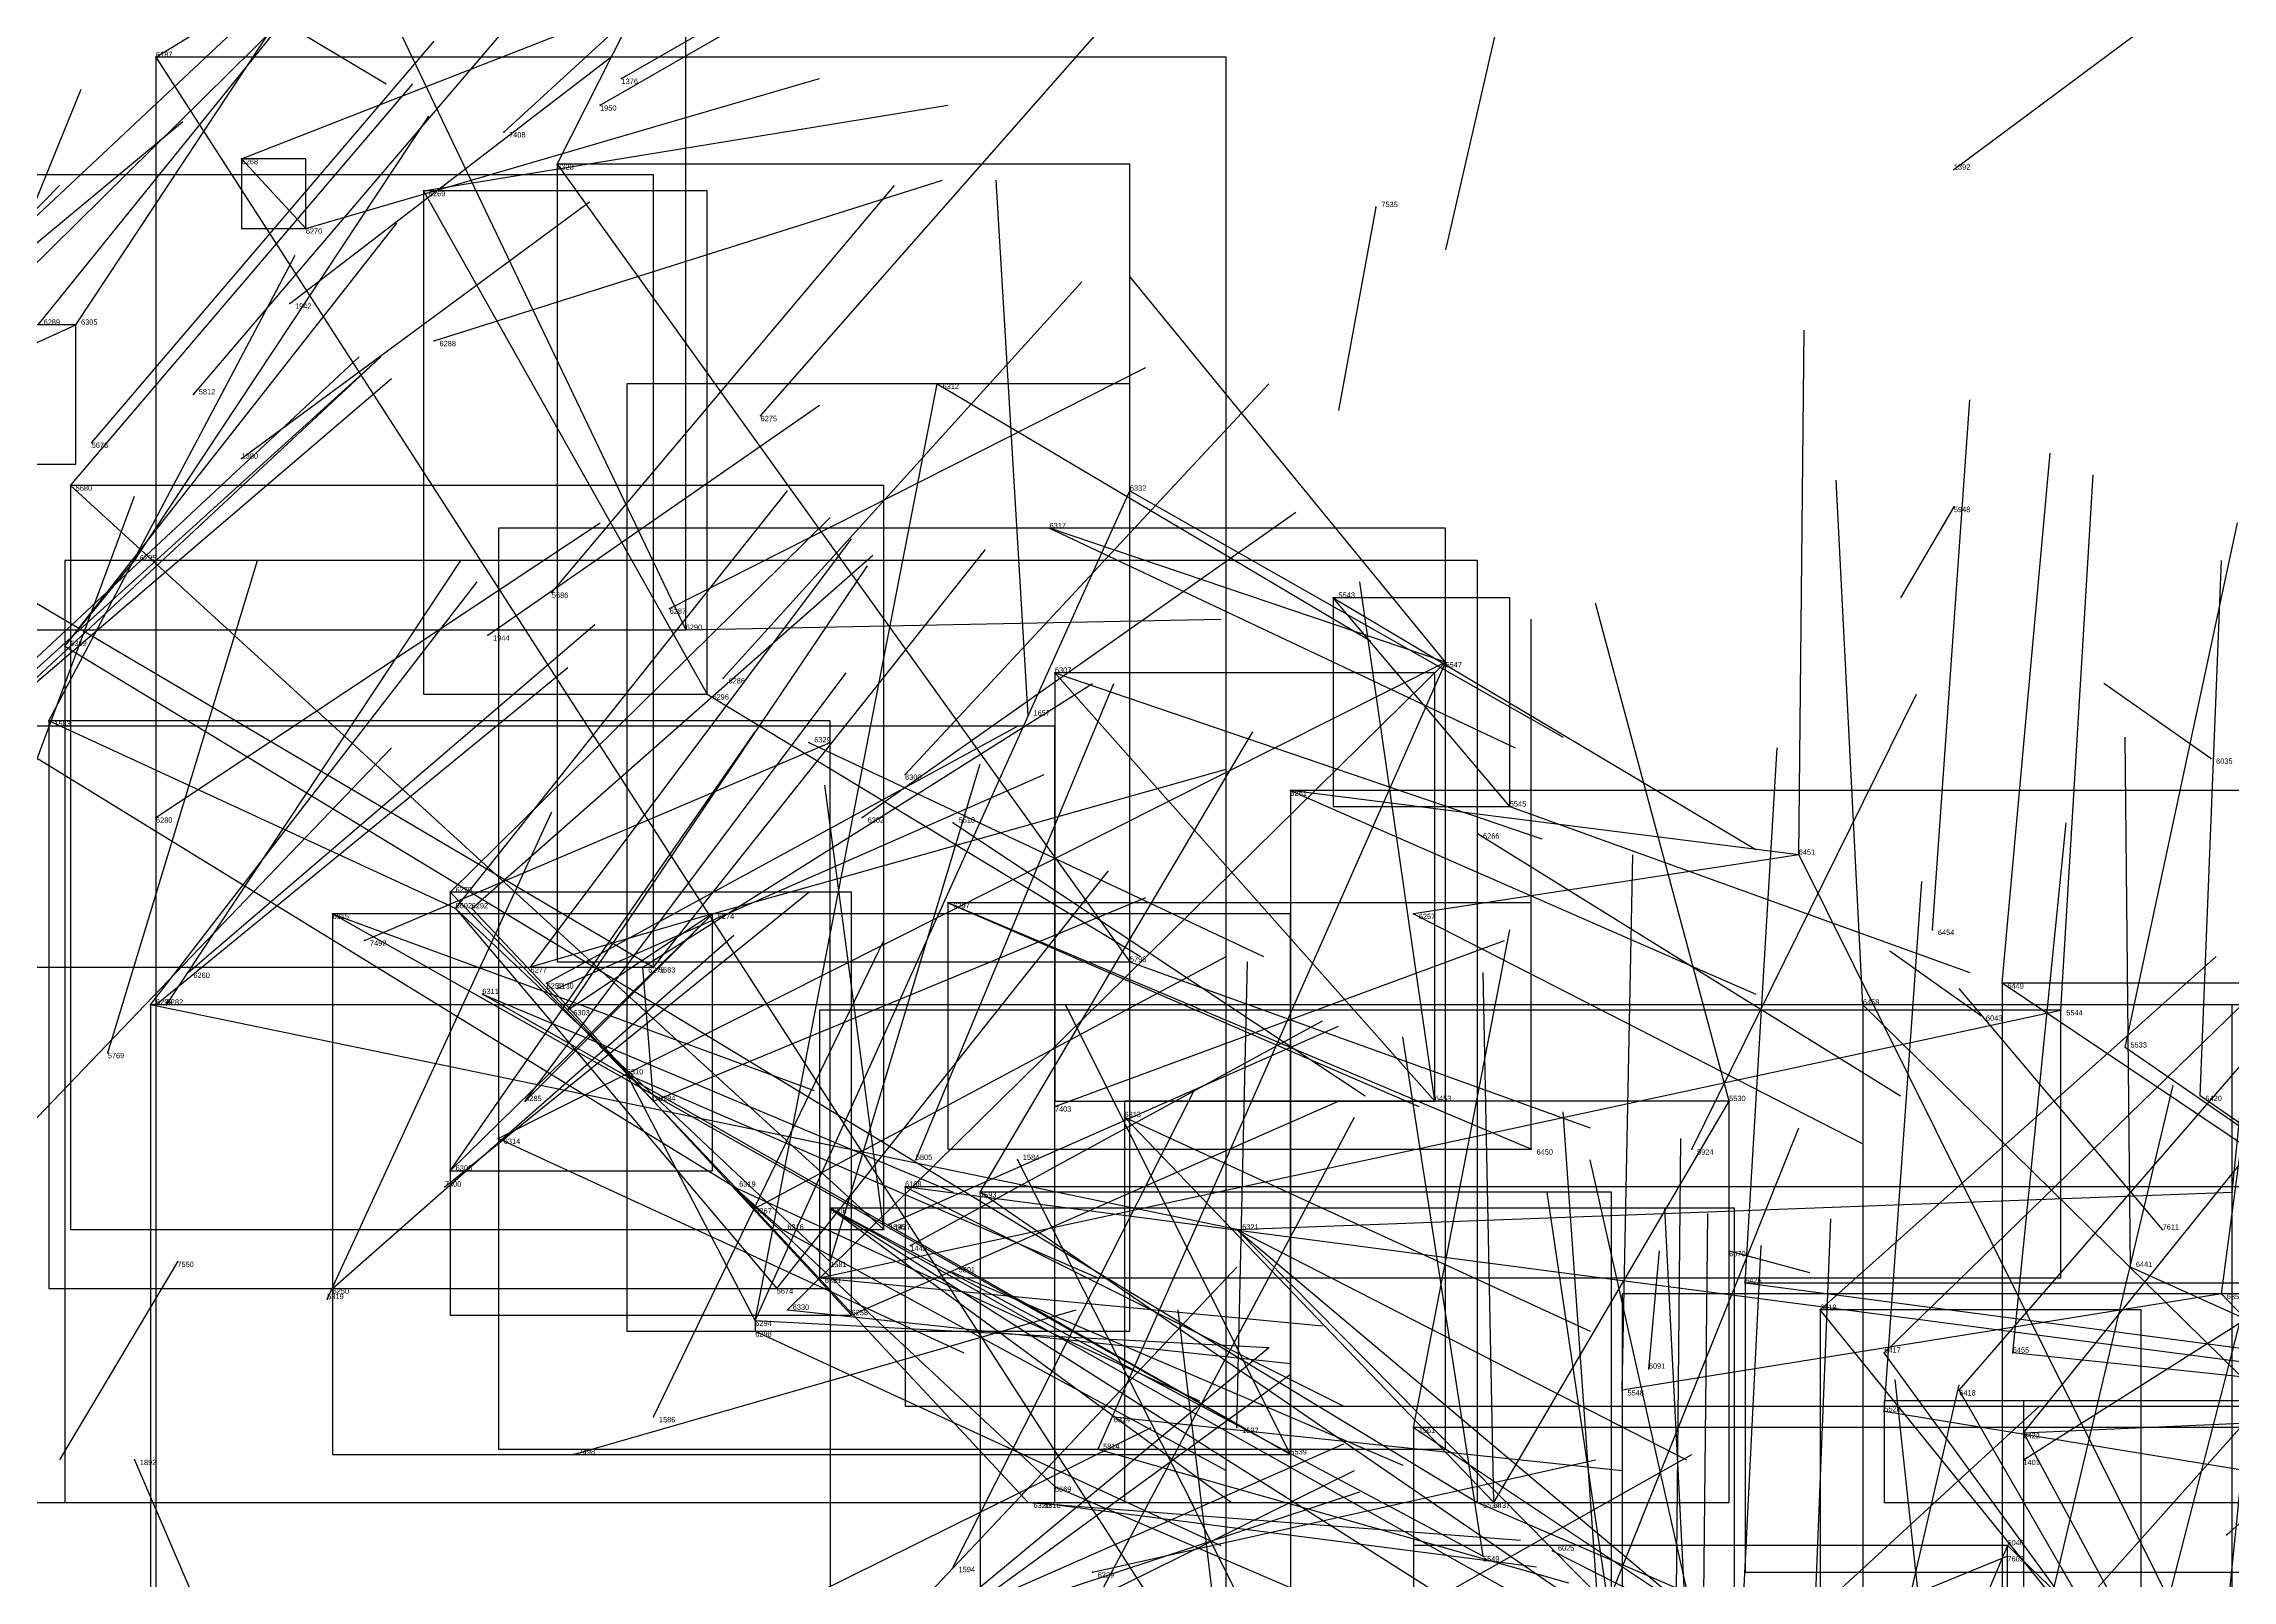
# Model space of a CAD drawing. Extents: x 59.1 to 70.8, y 600.3 to 605.1.
# Drawn here: x 66.772 to 67.181, y 604.2565 to 604.5435 of the extents above; entities that cross this region are included whole.
import ezdxf

# ---------------------------------------------------------------- set-up
doc = ezdxf.new("R2010")
doc.units = 0
for name, color, linetype in [('Clients', 3, 'CONTINUOUS'), ('Facilities', 3, 'CONTINUOUS'), ('Facilities_lines', 3, 'CONTINUOUS'), ('Min_max_boxes', 1, 'CONTINUOUS'), ('Normals', 1, 'CONTINUOUS'), ('Source_points', 5, 'CONTINUOUS'), ('Text', 3, 'CONTINUOUS')]:
    doc.layers.add(name, color=color, linetype=linetype)

msp = doc.modelspace()

# ---------------------------------------------------------------- linework, layer by layer
at = {"layer": 'Clients', "color": 5}
for p in [(66.821, 604.509, 456.903), (66.778, 604.491, 456.452), (66.939, 604.48, 456.115), (66.777, 604.461, 453.382), (66.975, 604.46, 456.049), (66.96, 604.453, 456.293), (66.789, 604.447, 456.438), (67.013, 604.44, 455.984), (66.892, 604.434, 456.658), (66.961, 604.426, 456.326), (66.896, 604.422, 456.105), (66.773, 604.417, 453.163), (67.005, 604.404, 456.205), (66.848, 604.385, 456.659), (66.826, 604.381, 456.303), (66.852, 604.382, 456.727), (66.941, 604.383, 456.358), (67.028, 604.381, 456.126), (66.863, 604.371, 456.514), (66.884, 604.371, 456.888), (66.886, 604.371, 453.255), (66.975, 604.372, 455.913), (66.854, 604.366, 456.232), (66.866, 604.368, 456.792), (67.138, 604.368, 455.639), (66.792, 604.364, 456.51), (66.87, 604.363, 456.441), (67.112, 604.364, 455.836), (67.149, 604.363, 455.566), (67.161, 604.356, 455.49), (66.881, 604.351, 456.364), (66.862, 604.346, 456.516), (67.087, 604.346, 455.953), (67.175, 604.347, 455.419), (66.974, 604.343, 456.206), (66.857, 604.339, 456.213), (66.848, 604.333, 456.456), (66.933, 604.33, 455.969), (66.947, 604.329, 453.191), (67.181, 604.329, 455.531), (66.905, 604.326, 456.915), (66.91, 604.322, 456.144), (66.919, 604.316, 453.128), (67.162, 604.315, 455.448), (66.909, 604.311, 453.25), (67.09, 604.312, 455.552), (66.911, 604.307, 456.089), (67.104, 604.307, 455.476), (66.905, 604.303, 456.21), (66.923, 604.306, 456.979), (67.116, 604.299, 455.403), (67.14, 604.299, 455.853), (67.067, 604.292, 455.64), (67.13, 604.292, 455.331), (67.116, 604.288, 455.882), (66.969, 604.281, 455.882), (66.956, 604.271, 456.002), (66.961, 604.274, 455.94), (67.04, 604.271, 455.969), (67.041, 604.261, 455.754)]:
    msp.add_point(p, dxfattribs=at)
at = {"layer": 'Facilities', "color": 3}
for p in [(66.793, 604.541, 457.129), (66.88, 604.537, 451.268), (66.876, 604.532, 451.223), (66.858, 604.527, 460.051), (66.809, 604.522, 456.977), (66.868, 604.521, 456.4), (67.129, 604.52, 451.14), (66.843, 604.516, 456.629), (67.021, 604.513, 462.665), (66.818, 604.495, 451.434), (66.845, 604.488, 456.821), (66.8, 604.478, 453.329), (66.906, 604.474, 456.517), (66.781, 604.469, 453.334), (66.809, 604.466, 451.465), (67.129, 604.457, 453.798), (66.867, 604.441, 453.27), (66.889, 604.438, 456.734), (66.776, 604.431, 456.499), (66.855, 604.433, 451.44), (67.034, 604.428, 455.913), (66.899, 604.425, 456.587), (66.956, 604.418, 452.304), (66.915, 604.413, 456.033), (67.177, 604.41, 457.46), (66.933, 604.407, 456.451), (67.046, 604.401, 455.945), (66.793, 604.399, 456.916), (66.925, 604.399, 456.437), (66.942, 604.398, 455.967), (67.04, 604.396, 456.046), (67.1, 604.392, 455.78), (66.849, 604.382, 453.297), (66.897, 604.381, 456.776), (67.125, 604.378, 455.711), (66.832, 604.376, 458.616), (66.799, 604.37, 456.871), (66.868, 604.367, 457.859), (66.793, 604.364, 456.81), (66.795, 604.364, 456.448), (67.134, 604.362, 457.467), (66.784, 604.355, 453.674), (66.886, 604.346, 456.857), (66.961, 604.345, 460.144), (67.032, 604.346, 455.765), (67.05, 604.337, 455.691), (67.08, 604.337, 453.684), (66.935, 604.335, 453.733), (66.954, 604.335, 453.093), (66.847, 604.33, 460.677), (66.901, 604.33, 456.216), (66.919, 604.326, 456.023), (66.929, 604.322, 453.122), (66.93, 604.323, 451.71), (66.995, 604.322, 456.126), (67.168, 604.322, 458.654), (66.797, 604.316, 462.475), (66.934, 604.319, 451.589), (67.087, 604.318, 457.507), (66.826, 604.311, 456.936), (66.917, 604.313, 456.031), (66.942, 604.314, 455.953), (66.825, 604.309, 453.543), (67.179, 604.31, 455.769), (66.905, 604.305, 456.15), (67.072, 604.296, 457.523), (66.886, 604.287, 453.192), (66.972, 604.287, 456.122), (66.995, 604.285, 453.064), (67.028, 604.285, 453.126), (67.142, 604.284, 455.255), (66.789, 604.279, 449.037), (66.871, 604.28, 458.516), (67.005, 604.28, 455.818), (67.142, 604.279, 451.288), (66.958, 604.271, 456.061), (67.043, 604.271, 455.699), (67.054, 604.262, 457.223), (67.139, 604.263, 457.269), (67.18, 604.265, 455.038), (66.942, 604.259, 453.102), (66.968, 604.258, 457.099), (67.139, 604.261, 458.995)]:
    msp.add_point(p, dxfattribs=at)
at = {"layer": 'Facilities_lines', "color": 3}
for p, q in [((66.795, 604.637, 457.285), (66.892, 604.434, 456.658)), ((66.793, 604.541, 457.129), (66.993, 604.231, 457.159)), ((66.809, 604.522, 456.977), (66.821, 604.509, 456.903)), ((66.868, 604.521, 456.4), (66.975, 604.372, 455.913)), ((66.635, 604.519, 453.513), (66.886, 604.371, 453.255)), ((66.843, 604.516, 456.629), (66.896, 604.422, 456.105)), ((66.721, 604.465, 456.801), (66.778, 604.491, 456.452)), ((66.905, 604.305, 456.15), (66.939, 604.48, 456.115)), ((66.929, 604.322, 453.122), (66.777, 604.461, 453.382)), ((66.905, 604.305, 456.15), (66.975, 604.46, 456.049)), ((67.034, 604.428, 455.913), (66.96, 604.453, 456.293)), ((66.776, 604.431, 456.499), (66.789, 604.447, 456.438)), ((67.046, 604.401, 455.945), (67.013, 604.44, 455.984)), ((66.776, 604.431, 456.499), (67.04, 604.271, 455.969)), ((67.034, 604.428, 455.913), (66.857, 604.339, 456.213)), ((67.034, 604.428, 455.913), (66.911, 604.307, 456.089)), ((67.032, 604.346, 455.765), (66.961, 604.426, 456.326)), ((67.034, 604.428, 455.913), (66.969, 604.281, 455.882)), ((66.901, 604.33, 456.216), (66.761, 604.416, 456.746)), ((66.849, 604.382, 453.297), (66.773, 604.417, 453.163)), ((67.1, 604.392, 455.78), (67.005, 604.404, 456.205)), ((67.1, 604.392, 455.78), (67.028, 604.381, 456.126)), ((67.1, 604.392, 455.78), (67.198, 604.195, 455.164)), ((66.886, 604.346, 456.857), (66.848, 604.385, 456.659)), ((67.005, 604.28, 455.818), (66.826, 604.381, 456.303)), ((66.897, 604.381, 456.776), (66.848, 604.333, 456.456)), ((66.849, 604.382, 453.297), (66.909, 604.311, 453.25)), ((66.849, 604.382, 453.297), (66.919, 604.316, 453.128)), ((66.886, 604.346, 456.857), (66.852, 604.382, 456.727)), ((66.897, 604.381, 456.776), (66.862, 604.346, 456.516)), ((66.897, 604.381, 456.776), (66.863, 604.371, 456.514)), ((66.897, 604.381, 456.776), (66.87, 604.363, 456.441)), ((67.05, 604.337, 455.691), (66.941, 604.383, 456.358)), ((66.886, 604.346, 456.857), (66.884, 604.371, 456.888)), ((67.005, 604.28, 455.818), (66.854, 604.366, 456.232)), ((66.886, 604.346, 456.857), (66.866, 604.368, 456.792)), ((67.332, 604.238, 455.102), (67.138, 604.368, 455.639)), ((66.995, 604.322, 456.126), (66.792, 604.364, 456.51)), ((66.917, 604.313, 456.031), (67.149, 604.363, 455.566)), ((67.285, 604.194, 455.182), (67.112, 604.364, 455.836)), ((67.332, 604.238, 455.102), (67.161, 604.356, 455.49)), ((66.905, 604.305, 456.15), (66.881, 604.351, 456.364)), ((66.886, 604.346, 456.857), (66.923, 604.306, 456.979)), ((66.886, 604.346, 456.857), (66.905, 604.326, 456.915)), ((67.043, 604.271, 455.699), (67.087, 604.346, 455.953)), ((67.332, 604.238, 455.102), (67.175, 604.347, 455.419)), ((67.043, 604.271, 455.699), (66.974, 604.343, 456.206)), ((66.901, 604.33, 456.216), (66.91, 604.322, 456.144)), ((66.901, 604.33, 456.216), (66.961, 604.274, 455.94)), ((66.901, 604.33, 456.216), (66.956, 604.271, 456.002)), ((67.246, 604.289, 455.418), (66.933, 604.33, 455.969)), ((67.065, 604.248, 453.006), (66.947, 604.329, 453.191)), ((66.995, 604.322, 456.126), (67.181, 604.329, 455.531)), ((66.919, 604.326, 456.023), (67.041, 604.261, 455.754)), ((66.919, 604.326, 456.023), (67.063, 604.245, 455.684)), ((66.919, 604.326, 456.023), (67.088, 604.219, 455.606)), ((66.995, 604.322, 456.126), (67.121, 604.216, 455.469)), ((66.995, 604.322, 456.126), (67.077, 604.239, 455.61)), ((67.332, 604.238, 455.102), (67.162, 604.315, 455.448)), ((67.385, 604.273, 455.81), (67.09, 604.312, 455.552)), ((67.179, 604.31, 455.769), (67.067, 604.292, 455.64)), ((67.164, 604.233, 455.726), (67.104, 604.307, 455.476)), ((67.179, 604.31, 455.769), (67.244, 604.242, 455.471)), ((66.905, 604.305, 456.15), (66.905, 604.303, 456.21)), ((67.164, 604.233, 455.726), (67.116, 604.299, 455.403)), ((67.385, 604.273, 455.81), (67.14, 604.299, 455.853)), ((67.164, 604.233, 455.726), (67.13, 604.292, 455.331)), ((67.22, 604.271, 455.632), (67.116, 604.288, 455.882)), ((67.142, 604.284, 455.255), (67.277, 604.29, 454.678)), ((67.028, 604.285, 453.126), (67.222, 604.156, 452.821)), ((67.142, 604.284, 455.255), (67.177, 604.219, 455.654)), ((67.139, 604.263, 457.269), (67.028, 604, 457.551))]:
    msp.add_line(p, q, dxfattribs=at)
at = {"layer": 'Min_max_boxes', "color": 1}
for p, q in [((66.892, 604.434, 456.658), (66.892, 604.66, 456.658)), ((66.892, 604.434, 457.285), (66.892, 604.66, 457.285)), ((66.993, 604.541, 457.129), (66.793, 604.541, 457.129)), ((66.793, 604.541, 457.129), (66.793, 604.231, 457.129)), ((66.993, 604.541, 457.159), (66.793, 604.541, 457.159)), ((66.793, 604.541, 457.159), (66.793, 604.231, 457.159)), ((66.793, 604.541, 457.129), (66.793, 604.541, 457.159)), ((66.993, 604.231, 457.129), (66.993, 604.541, 457.129)), ((66.993, 604.231, 457.159), (66.993, 604.541, 457.159)), ((66.993, 604.541, 457.129), (66.993, 604.541, 457.159)), ((66.821, 604.522, 456.903), (66.809, 604.522, 456.903)), ((66.809, 604.522, 456.903), (66.809, 604.509, 456.903)), ((66.821, 604.522, 456.977), (66.809, 604.522, 456.977)), ((66.809, 604.522, 456.977), (66.809, 604.509, 456.977)), ((66.809, 604.522, 456.903), (66.809, 604.522, 456.977)), ((66.821, 604.509, 456.903), (66.821, 604.522, 456.903)), ((66.821, 604.509, 456.977), (66.821, 604.522, 456.977)), ((66.821, 604.522, 456.903), (66.821, 604.522, 456.977)), ((66.975, 604.521, 455.913), (66.868, 604.521, 455.913)), ((66.868, 604.521, 455.913), (66.868, 604.372, 455.913)), ((66.975, 604.521, 456.4), (66.868, 604.521, 456.4)), ((66.868, 604.521, 456.4), (66.868, 604.372, 456.4)), ((66.868, 604.521, 455.913), (66.868, 604.521, 456.4)), ((66.975, 604.372, 455.913), (66.975, 604.521, 455.913)), ((66.975, 604.372, 456.4), (66.975, 604.521, 456.4)), ((66.975, 604.521, 455.913), (66.975, 604.521, 456.4)), ((66.886, 604.519, 453.255), (66.635, 604.519, 453.255)), ((66.886, 604.519, 453.513), (66.635, 604.519, 453.513)), ((66.896, 604.516, 456.105), (66.843, 604.516, 456.105)), ((66.843, 604.516, 456.105), (66.843, 604.422, 456.105)), ((66.896, 604.516, 456.629), (66.843, 604.516, 456.629)), ((66.843, 604.516, 456.629), (66.843, 604.422, 456.629)), ((66.843, 604.516, 456.105), (66.843, 604.516, 456.629)), ((66.886, 604.371, 453.255), (66.886, 604.519, 453.255)), ((66.886, 604.371, 453.513), (66.886, 604.519, 453.513)), ((66.886, 604.519, 453.255), (66.886, 604.519, 453.513)), ((66.896, 604.422, 456.105), (66.896, 604.516, 456.105)), ((66.896, 604.422, 456.629), (66.896, 604.516, 456.629)), ((66.896, 604.516, 456.105), (66.896, 604.516, 456.629)), ((66.809, 604.509, 456.903), (66.821, 604.509, 456.903)), ((66.809, 604.509, 456.977), (66.821, 604.509, 456.977)), ((66.809, 604.509, 456.903), (66.809, 604.509, 456.977)), ((66.821, 604.509, 456.903), (66.821, 604.509, 456.977)), ((66.778, 604.491, 456.452), (66.721, 604.491, 456.452)), ((66.778, 604.491, 456.801), (66.721, 604.491, 456.801)), ((66.778, 604.465, 456.452), (66.778, 604.491, 456.452)), ((66.778, 604.465, 456.801), (66.778, 604.491, 456.801)), ((66.778, 604.491, 456.452), (66.778, 604.491, 456.801)), ((66.975, 604.48, 456.049), (66.881, 604.48, 456.049)), ((66.881, 604.48, 456.049), (66.881, 604.303, 456.049)), ((66.975, 604.48, 456.364), (66.881, 604.48, 456.364)), ((66.881, 604.48, 456.364), (66.881, 604.303, 456.364)), ((66.881, 604.48, 456.049), (66.881, 604.48, 456.364)), ((66.975, 604.303, 456.049), (66.975, 604.48, 456.049)), ((66.975, 604.303, 456.364), (66.975, 604.48, 456.364)), ((66.975, 604.48, 456.049), (66.975, 604.48, 456.364)), ((66.721, 604.465, 456.452), (66.778, 604.465, 456.452)), ((66.721, 604.465, 456.801), (66.778, 604.465, 456.801)), ((66.778, 604.465, 456.452), (66.778, 604.465, 456.801)), ((66.929, 604.461, 453.122), (66.777, 604.461, 453.122)), ((66.777, 604.461, 453.122), (66.777, 604.322, 453.122)), ((66.929, 604.461, 453.382), (66.777, 604.461, 453.382)), ((66.777, 604.461, 453.382), (66.777, 604.322, 453.382)), ((66.777, 604.461, 453.122), (66.777, 604.461, 453.382)), ((66.929, 604.322, 453.122), (66.929, 604.461, 453.122)), ((66.929, 604.322, 453.382), (66.929, 604.461, 453.382)), ((66.929, 604.461, 453.122), (66.929, 604.461, 453.382)), ((67.034, 604.453, 455.882), (66.857, 604.453, 455.882)), ((66.857, 604.453, 455.882), (66.857, 604.281, 455.882)), ((67.034, 604.453, 456.293), (66.857, 604.453, 456.293)), ((66.857, 604.453, 456.293), (66.857, 604.281, 456.293)), ((66.857, 604.453, 455.882), (66.857, 604.453, 456.293)), ((67.034, 604.281, 455.882), (67.034, 604.453, 455.882)), ((67.034, 604.281, 456.293), (67.034, 604.453, 456.293)), ((67.034, 604.453, 455.882), (67.034, 604.453, 456.293)), ((67.04, 604.447, 455.969), (66.776, 604.447, 455.969)), ((66.776, 604.447, 455.969), (66.776, 604.271, 455.969)), ((67.04, 604.447, 456.499), (66.776, 604.447, 456.499)), ((66.776, 604.447, 456.499), (66.776, 604.271, 456.499)), ((66.776, 604.447, 455.969), (66.776, 604.447, 456.499)), ((67.04, 604.271, 455.969), (67.04, 604.447, 455.969)), ((67.04, 604.271, 456.499), (67.04, 604.447, 456.499)), ((67.04, 604.447, 455.969), (67.04, 604.447, 456.499)), ((67.046, 604.44, 455.945), (67.013, 604.44, 455.945)), ((67.013, 604.44, 455.945), (67.013, 604.401, 455.945)), ((67.046, 604.44, 455.984), (67.013, 604.44, 455.984)), ((67.013, 604.44, 455.984), (67.013, 604.401, 455.984)), ((67.013, 604.44, 455.945), (67.013, 604.44, 455.984)), ((67.046, 604.401, 455.945), (67.046, 604.44, 455.945)), ((67.046, 604.401, 455.984), (67.046, 604.44, 455.984)), ((67.046, 604.44, 455.945), (67.046, 604.44, 455.984)), ((66.614, 604.434, 456.658), (66.892, 604.434, 456.658)), ((66.614, 604.434, 457.285), (66.892, 604.434, 457.285)), ((66.892, 604.434, 456.658), (66.892, 604.434, 457.285)), ((67.032, 604.426, 455.765), (66.961, 604.426, 455.765)), ((66.961, 604.426, 455.765), (66.961, 604.346, 455.765)), ((67.032, 604.426, 456.326), (66.961, 604.426, 456.326)), ((66.961, 604.426, 456.326), (66.961, 604.346, 456.326)), ((66.961, 604.426, 455.765), (66.961, 604.426, 456.326)), ((67.032, 604.346, 455.765), (67.032, 604.426, 455.765)), ((67.032, 604.346, 456.326), (67.032, 604.426, 456.326)), ((67.032, 604.426, 455.765), (67.032, 604.426, 456.326)), ((66.843, 604.422, 456.105), (66.896, 604.422, 456.105)), ((66.843, 604.422, 456.629), (66.896, 604.422, 456.629)), ((66.843, 604.422, 456.105), (66.843, 604.422, 456.629)), ((66.896, 604.422, 456.105), (66.896, 604.422, 456.629)), ((66.961, 604.416, 455.94), (66.761, 604.416, 455.94)), ((66.961, 604.416, 456.746), (66.761, 604.416, 456.746)), ((66.919, 604.417, 453.128), (66.773, 604.417, 453.128)), ((66.773, 604.417, 453.128), (66.773, 604.311, 453.128)), ((66.919, 604.417, 453.297), (66.773, 604.417, 453.297)), ((66.773, 604.417, 453.297), (66.773, 604.311, 453.297)), ((66.773, 604.417, 453.128), (66.773, 604.417, 453.297)), ((66.919, 604.311, 453.128), (66.919, 604.417, 453.128)), ((66.919, 604.311, 453.297), (66.919, 604.417, 453.297)), ((66.919, 604.417, 453.128), (66.919, 604.417, 453.297)), ((66.961, 604.271, 455.94), (66.961, 604.416, 455.94)), ((66.961, 604.271, 456.746), (66.961, 604.416, 456.746)), ((66.961, 604.416, 455.94), (66.961, 604.416, 456.746)), ((67.198, 604.404, 455.164), (67.005, 604.404, 455.164)), ((67.005, 604.404, 455.164), (67.005, 604.195, 455.164)), ((67.198, 604.404, 456.205), (67.005, 604.404, 456.205)), ((67.005, 604.404, 456.205), (67.005, 604.195, 456.205)), ((67.005, 604.404, 455.164), (67.005, 604.404, 456.205)), ((67.013, 604.401, 455.945), (67.046, 604.401, 455.945)), ((67.013, 604.401, 455.984), (67.046, 604.401, 455.984)), ((67.013, 604.401, 455.945), (67.013, 604.401, 455.984)), ((67.046, 604.401, 455.945), (67.046, 604.401, 455.984)), ((66.923, 604.385, 456.659), (66.848, 604.385, 456.659)), ((66.848, 604.385, 456.659), (66.848, 604.306, 456.659)), ((66.923, 604.385, 456.979), (66.848, 604.385, 456.979)), ((66.848, 604.385, 456.979), (66.848, 604.306, 456.979)), ((66.848, 604.385, 456.659), (66.848, 604.385, 456.979)), ((66.923, 604.306, 456.659), (66.923, 604.385, 456.659)), ((66.923, 604.306, 456.979), (66.923, 604.385, 456.979)), ((66.923, 604.385, 456.659), (66.923, 604.385, 456.979)), ((67.005, 604.381, 455.818), (66.826, 604.381, 455.818)), ((66.826, 604.381, 455.818), (66.826, 604.28, 455.818)), ((67.005, 604.381, 456.303), (66.826, 604.381, 456.303)), ((66.826, 604.381, 456.303), (66.826, 604.28, 456.303)), ((66.826, 604.381, 455.818), (66.826, 604.381, 456.303)), ((66.897, 604.381, 456.441), (66.848, 604.381, 456.441)), ((66.848, 604.381, 456.441), (66.848, 604.333, 456.441)), ((66.897, 604.381, 456.776), (66.848, 604.381, 456.776)), ((66.848, 604.381, 456.776), (66.848, 604.333, 456.776)), ((66.848, 604.381, 456.441), (66.848, 604.381, 456.776)), ((66.897, 604.333, 456.441), (66.897, 604.381, 456.441)), ((66.897, 604.333, 456.776), (66.897, 604.381, 456.776)), ((66.897, 604.381, 456.441), (66.897, 604.381, 456.776)), ((67.05, 604.383, 455.691), (66.941, 604.383, 455.691)), ((66.941, 604.383, 455.691), (66.941, 604.337, 455.691)), ((67.05, 604.383, 456.358), (66.941, 604.383, 456.358)), ((66.941, 604.383, 456.358), (66.941, 604.337, 456.358)), ((66.941, 604.383, 455.691), (66.941, 604.383, 456.358)), ((67.005, 604.28, 455.818), (67.005, 604.381, 455.818)), ((67.005, 604.28, 456.303), (67.005, 604.381, 456.303)), ((67.005, 604.381, 455.818), (67.005, 604.381, 456.303)), ((67.05, 604.337, 455.691), (67.05, 604.383, 455.691)), ((67.05, 604.337, 456.358), (67.05, 604.383, 456.358)), ((67.05, 604.383, 455.691), (67.05, 604.383, 456.358)), ((66.635, 604.371, 453.255), (66.886, 604.371, 453.255)), ((66.635, 604.371, 453.513), (66.886, 604.371, 453.513)), ((66.868, 604.372, 455.913), (66.975, 604.372, 455.913)), ((66.868, 604.372, 456.4), (66.975, 604.372, 456.4)), ((66.868, 604.372, 455.913), (66.868, 604.372, 456.4)), ((66.886, 604.371, 453.255), (66.886, 604.371, 453.513)), ((66.975, 604.372, 455.913), (66.975, 604.372, 456.4)), ((67.332, 604.368, 455.102), (67.138, 604.368, 455.102)), ((67.138, 604.368, 455.102), (67.138, 604.198, 455.102)), ((67.332, 604.368, 455.639), (67.138, 604.368, 455.639)), ((67.138, 604.368, 455.639), (67.138, 604.198, 455.639)), ((67.138, 604.368, 455.102), (67.138, 604.368, 455.639)), ((67.181, 604.364, 455.469), (66.792, 604.364, 455.469)), ((66.792, 604.364, 455.469), (66.792, 604.216, 455.469)), ((67.181, 604.364, 456.51), (66.792, 604.364, 456.51)), ((66.792, 604.364, 456.51), (66.792, 604.216, 456.51)), ((66.792, 604.364, 455.469), (66.792, 604.364, 456.51)), ((67.149, 604.363, 455.566), (66.917, 604.363, 455.566)), ((66.917, 604.363, 455.566), (66.917, 604.313, 455.566)), ((67.149, 604.363, 456.031), (66.917, 604.363, 456.031)), ((66.917, 604.363, 456.031), (66.917, 604.313, 456.031)), ((66.917, 604.363, 455.566), (66.917, 604.363, 456.031)), ((67.285, 604.364, 455.015), (67.112, 604.364, 455.015)), ((67.112, 604.364, 455.015), (67.112, 604.194, 455.015)), ((67.285, 604.364, 455.836), (67.112, 604.364, 455.836)), ((67.112, 604.364, 455.836), (67.112, 604.194, 455.836)), ((67.112, 604.364, 455.015), (67.112, 604.364, 455.836)), ((67.149, 604.313, 455.566), (67.149, 604.363, 455.566)), ((67.149, 604.313, 456.031), (67.149, 604.363, 456.031)), ((67.149, 604.363, 455.566), (67.149, 604.363, 456.031)), ((67.181, 604.216, 455.469), (67.181, 604.364, 455.469)), ((67.181, 604.216, 456.51), (67.181, 604.364, 456.51)), ((67.181, 604.364, 455.469), (67.181, 604.364, 456.51)), ((66.961, 604.346, 455.765), (67.032, 604.346, 455.765)), ((66.961, 604.346, 456.326), (67.032, 604.346, 456.326)), ((66.961, 604.346, 455.765), (66.961, 604.346, 456.326)), ((67.087, 604.346, 455.699), (66.974, 604.346, 455.699)), ((66.974, 604.346, 455.699), (66.974, 604.271, 455.699)), ((67.087, 604.346, 456.206), (66.974, 604.346, 456.206)), ((66.974, 604.346, 456.206), (66.974, 604.271, 456.206)), ((66.974, 604.346, 455.699), (66.974, 604.346, 456.206)), ((67.032, 604.346, 455.765), (67.032, 604.346, 456.326)), ((67.087, 604.271, 455.699), (67.087, 604.346, 455.699)), ((67.087, 604.271, 456.206), (67.087, 604.346, 456.206)), ((67.087, 604.346, 455.699), (67.087, 604.346, 456.206)), ((66.941, 604.337, 455.691), (67.05, 604.337, 455.691)), ((66.941, 604.337, 456.358), (67.05, 604.337, 456.358)), ((66.941, 604.337, 455.691), (66.941, 604.337, 456.358)), ((67.05, 604.337, 455.691), (67.05, 604.337, 456.358)), ((66.848, 604.333, 456.441), (66.897, 604.333, 456.441)), ((66.848, 604.333, 456.776), (66.897, 604.333, 456.776)), ((66.848, 604.333, 456.441), (66.848, 604.333, 456.776)), ((66.897, 604.333, 456.441), (66.897, 604.333, 456.776)), ((67.246, 604.33, 455.418), (66.933, 604.33, 455.418)), ((66.933, 604.33, 455.418), (66.933, 604.289, 455.418)), ((67.246, 604.33, 455.969), (66.933, 604.33, 455.969)), ((66.933, 604.33, 455.969), (66.933, 604.289, 455.969)), ((66.933, 604.33, 455.418), (66.933, 604.33, 455.969)), ((67.065, 604.329, 453.006), (66.947, 604.329, 453.006)), ((66.947, 604.329, 453.006), (66.947, 604.248, 453.006)), ((67.065, 604.329, 453.191), (66.947, 604.329, 453.191)), ((66.947, 604.329, 453.191), (66.947, 604.248, 453.191)), ((66.947, 604.329, 453.006), (66.947, 604.329, 453.191)), ((67.065, 604.248, 453.006), (67.065, 604.329, 453.006)), ((67.065, 604.248, 453.191), (67.065, 604.329, 453.191)), ((67.065, 604.329, 453.006), (67.065, 604.329, 453.191)), ((67.088, 604.326, 455.606), (66.919, 604.326, 455.606)), ((66.919, 604.326, 455.606), (66.919, 604.219, 455.606)), ((67.088, 604.326, 456.023), (66.919, 604.326, 456.023)), ((66.919, 604.326, 456.023), (66.919, 604.219, 456.023)), ((66.919, 604.326, 455.606), (66.919, 604.326, 456.023)), ((67.088, 604.219, 455.606), (67.088, 604.326, 455.606)), ((67.088, 604.219, 456.023), (67.088, 604.326, 456.023)), ((67.088, 604.326, 455.606), (67.088, 604.326, 456.023)), ((66.777, 604.322, 453.122), (66.929, 604.322, 453.122)), ((66.777, 604.322, 453.382), (66.929, 604.322, 453.382)), ((66.777, 604.322, 453.122), (66.777, 604.322, 453.382)), ((66.929, 604.322, 453.122), (66.929, 604.322, 453.382)), ((66.773, 604.311, 453.128), (66.919, 604.311, 453.128)), ((66.773, 604.311, 453.297), (66.919, 604.311, 453.297)), ((66.773, 604.311, 453.128), (66.773, 604.311, 453.297)), ((66.917, 604.313, 455.566), (67.149, 604.313, 455.566)), ((66.917, 604.313, 456.031), (67.149, 604.313, 456.031)), ((66.917, 604.313, 455.566), (66.917, 604.313, 456.031)), ((66.919, 604.311, 453.128), (66.919, 604.311, 453.297)), ((67.385, 604.312, 455.544), (67.09, 604.312, 455.544)), ((67.09, 604.312, 455.544), (67.09, 604.258, 455.544)), ((67.385, 604.312, 455.853), (67.09, 604.312, 455.853)), ((67.09, 604.312, 455.853), (67.09, 604.258, 455.853)), ((67.09, 604.312, 455.544), (67.09, 604.312, 455.853)), ((67.149, 604.313, 455.566), (67.149, 604.313, 456.031)), ((67.244, 604.31, 455.471), (67.067, 604.31, 455.471)), ((67.067, 604.31, 455.471), (67.067, 604.242, 455.471)), ((67.244, 604.31, 455.769), (67.067, 604.31, 455.769)), ((67.067, 604.31, 455.769), (67.067, 604.242, 455.769)), ((67.067, 604.31, 455.471), (67.067, 604.31, 455.769)), ((67.164, 604.307, 455.331), (67.104, 604.307, 455.331)), ((67.104, 604.307, 455.331), (67.104, 604.233, 455.331)), ((67.164, 604.307, 455.726), (67.104, 604.307, 455.726)), ((67.104, 604.307, 455.726), (67.104, 604.233, 455.726)), ((67.104, 604.307, 455.331), (67.104, 604.307, 455.726)), ((67.164, 604.233, 455.331), (67.164, 604.307, 455.331)), ((67.164, 604.233, 455.726), (67.164, 604.307, 455.726)), ((67.164, 604.307, 455.331), (67.164, 604.307, 455.726)), ((66.848, 604.306, 456.659), (66.923, 604.306, 456.659)), ((66.848, 604.306, 456.979), (66.923, 604.306, 456.979)), ((66.848, 604.306, 456.659), (66.848, 604.306, 456.979)), ((66.881, 604.303, 456.049), (66.975, 604.303, 456.049)), ((66.881, 604.303, 456.364), (66.975, 604.303, 456.364)), ((66.881, 604.303, 456.049), (66.881, 604.303, 456.364)), ((66.923, 604.306, 456.659), (66.923, 604.306, 456.979)), ((66.975, 604.303, 456.049), (66.975, 604.303, 456.364)), ((66.933, 604.289, 455.418), (67.246, 604.289, 455.418)), ((66.933, 604.289, 455.969), (67.246, 604.289, 455.969)), ((66.933, 604.289, 455.418), (66.933, 604.289, 455.969)), ((67.234, 604.29, 455.524), (67.116, 604.29, 455.524)), ((67.116, 604.29, 455.524), (67.116, 604.271, 455.524)), ((67.234, 604.29, 455.882), (67.116, 604.29, 455.882)), ((67.116, 604.29, 455.882), (67.116, 604.271, 455.882)), ((67.116, 604.29, 455.524), (67.116, 604.29, 455.882)), ((67.277, 604.29, 454.678), (67.142, 604.29, 454.678)), ((67.142, 604.29, 454.678), (67.142, 604.219, 454.678)), ((67.277, 604.29, 455.654), (67.142, 604.29, 455.654)), ((67.142, 604.29, 455.654), (67.142, 604.219, 455.654)), ((67.142, 604.29, 454.678), (67.142, 604.29, 455.654)), ((67.222, 604.285, 452.821), (67.028, 604.285, 452.821)), ((67.028, 604.285, 452.821), (67.028, 604.156, 452.821)), ((67.222, 604.285, 453.126), (67.028, 604.285, 453.126)), ((67.028, 604.285, 453.126), (67.028, 604.156, 453.126)), ((67.028, 604.285, 452.821), (67.028, 604.285, 453.126)), ((66.826, 604.28, 455.818), (67.005, 604.28, 455.818)), ((66.826, 604.28, 456.303), (67.005, 604.28, 456.303)), ((66.826, 604.28, 455.818), (66.826, 604.28, 456.303)), ((66.857, 604.281, 455.882), (67.034, 604.281, 455.882)), ((66.857, 604.281, 456.293), (67.034, 604.281, 456.293)), ((66.857, 604.281, 455.882), (66.857, 604.281, 456.293)), ((67.005, 604.28, 455.818), (67.005, 604.28, 456.303)), ((67.034, 604.281, 455.882), (67.034, 604.281, 456.293)), ((66.761, 604.271, 455.94), (66.961, 604.271, 455.94)), ((66.761, 604.271, 456.746), (66.961, 604.271, 456.746)), ((66.776, 604.271, 455.969), (67.04, 604.271, 455.969)), ((66.776, 604.271, 456.499), (67.04, 604.271, 456.499)), ((66.776, 604.271, 455.969), (66.776, 604.271, 456.499)), ((66.961, 604.271, 455.94), (66.961, 604.271, 456.746)), ((66.974, 604.271, 455.699), (67.087, 604.271, 455.699)), ((66.974, 604.271, 456.206), (67.087, 604.271, 456.206)), ((66.974, 604.271, 455.699), (66.974, 604.271, 456.206)), ((67.04, 604.271, 455.969), (67.04, 604.271, 456.499)), ((67.087, 604.271, 455.699), (67.087, 604.271, 456.206)), ((67.116, 604.271, 455.524), (67.234, 604.271, 455.524)), ((67.116, 604.271, 455.882), (67.234, 604.271, 455.882)), ((67.116, 604.271, 455.524), (67.116, 604.271, 455.882)), ((67.139, 604.263, 457.269), (67.028, 604.263, 457.269)), ((67.028, 604.263, 457.269), (67.028, 604, 457.269)), ((67.139, 604.263, 457.551), (67.028, 604.263, 457.551)), ((67.028, 604.263, 457.551), (67.028, 604, 457.551)), ((67.028, 604.263, 457.269), (67.028, 604.263, 457.551)), ((67.139, 604, 457.269), (67.139, 604.263, 457.269)), ((67.139, 604, 457.551), (67.139, 604.263, 457.551)), ((67.139, 604.263, 457.269), (67.139, 604.263, 457.551)), ((67.09, 604.258, 455.544), (67.385, 604.258, 455.544)), ((67.09, 604.258, 455.853), (67.385, 604.258, 455.853)), ((67.09, 604.258, 455.544), (67.09, 604.258, 455.853))]:
    msp.add_line(p, q, dxfattribs=at)
at = {"layer": 'Normals', "color": 1}
for p, q in [((66.868, 604.521, 456.4), (66.913, 604.61, 456.401)), ((66.793, 604.541, 457.129), (66.878, 604.593, 457.123)), ((66.858, 604.527, 460.051), (66.93, 604.593, 460.032)), ((66.751, 604.587, 457.504), (66.836, 604.536, 457.52)), ((66.778, 604.491, 456.452), (66.833, 604.574, 456.453)), ((66.771, 604.491, 456.528), (66.834, 604.569, 456.531)), ((66.88, 604.537, 451.268), (66.939, 604.571, 451.341)), ((66.764, 604.496, 456.605), (66.835, 604.566, 456.609)), ((66.83, 604.567, 458.952), (66.765, 604.506, 458.998)), ((66.876, 604.532, 451.223), (66.935, 604.566, 451.296)), ((66.809, 604.522, 456.977), (66.901, 604.558, 456.963)), ((66.8, 604.478, 453.329), (66.864, 604.553, 453.345)), ((67.045, 604.553, 458.968), (67.034, 604.505, 459.055)), ((67.129, 604.52, 451.14), (67.176, 604.555, 451.221)), ((66.906, 604.474, 456.517), (66.972, 604.549, 456.522)), ((66.781, 604.469, 453.334), (66.845, 604.544, 453.35)), ((66.818, 604.495, 451.434), (66.878, 604.541, 451.499)), ((66.777, 604.461, 453.382), (66.841, 604.536, 453.398)), ((66.821, 604.509, 456.903), (66.917, 604.537, 456.896)), ((66.742, 604.444, 453.272), (66.779, 604.535, 453.255)), ((66.843, 604.516, 456.629), (66.941, 604.532, 456.637)), ((66.721, 604.465, 456.801), (66.798, 604.529, 456.8)), ((66.789, 604.447, 456.438), (66.844, 604.53, 456.439)), ((66.707, 604.448, 453.364), (66.775, 604.517, 453.388)), ((66.845, 604.488, 456.821), (66.94, 604.518, 456.82)), ((66.867, 604.441, 453.27), (66.931, 604.517, 453.279)), ((66.956, 604.418, 452.304), (66.95, 604.518, 452.306)), ((66.809, 604.466, 451.465), (66.874, 604.514, 451.524)), ((67.021, 604.513, 462.665), (67.014, 604.475, 462.757)), ((66.776, 604.431, 456.499), (66.838, 604.51, 456.501)), ((66.773, 604.417, 453.163), (66.819, 604.504, 453.147)), ((67.034, 604.428, 455.913), (66.975, 604.5, 455.877)), ((66.899, 604.425, 456.587), (66.966, 604.499, 456.593)), ((67.1, 604.392, 455.78), (67.101, 604.49, 455.763)), ((66.758, 604.417, 456.591), (66.831, 604.485, 456.595)), ((66.761, 604.418, 456.668), (66.835, 604.485, 456.672)), ((66.762, 604.417, 456.619), (66.835, 604.485, 456.623)), ((66.889, 604.438, 456.734), (66.978, 604.483, 456.735)), ((66.761, 604.416, 456.746), (66.837, 604.481, 456.747)), ((66.933, 604.407, 456.451), (67.001, 604.48, 456.458)), ((66.939, 604.48, 456.115), (67.02, 604.432, 456.149)), ((66.855, 604.433, 451.44), (66.917, 604.476, 451.505)), ((67.125, 604.378, 455.711), (67.132, 604.477, 455.7)), ((67.138, 604.368, 455.639), (67.147, 604.467, 455.631)), ((67.149, 604.363, 455.566), (67.155, 604.463, 455.562)), ((66.763, 604.389, 462.375), (66.789, 604.459, 462.309)), ((66.849, 604.382, 453.297), (66.911, 604.46, 453.303)), ((66.975, 604.46, 456.049), (67.056, 604.414, 456.086)), ((67.112, 604.364, 455.836), (67.107, 604.462, 455.816)), ((66.848, 604.385, 456.659), (66.919, 604.455, 456.663)), ((66.925, 604.399, 456.437), (67.006, 604.456, 456.448)), ((67.129, 604.457, 453.798), (67.119, 604.44, 453.896)), ((66.793, 604.399, 456.916), (66.876, 604.454, 456.911)), ((66.863, 604.371, 456.514), (66.923, 604.451, 456.517)), ((66.96, 604.453, 456.293), (67.047, 604.412, 456.321)), ((67.161, 604.356, 455.49), (67.182, 604.454, 455.485)), ((66.784, 604.355, 453.674), (66.812, 604.447, 453.646)), ((66.795, 604.364, 456.448), (66.85, 604.447, 456.449)), ((66.852, 604.382, 456.727), (66.927, 604.448, 456.731)), ((66.87, 604.363, 456.441), (66.926, 604.446, 456.442)), ((66.886, 604.371, 453.255), (66.948, 604.449, 453.26)), ((67.175, 604.347, 455.419), (67.179, 604.447, 455.41)), ((66.792, 604.364, 456.51), (66.853, 604.443, 456.512)), ((67.032, 604.346, 455.765), (67.018, 604.443, 455.744)), ((67.013, 604.44, 455.984), (67.092, 604.393, 456.022)), ((67.087, 604.346, 455.953), (67.062, 604.439, 455.927)), ((66.799, 604.37, 456.871), (66.875, 604.435, 456.869)), ((66.892, 604.434, 456.658), (66.992, 604.436, 456.665)), ((67.05, 604.337, 455.691), (67.05, 604.436, 455.677)), ((66.793, 604.364, 456.81), (66.87, 604.427, 456.812)), ((66.862, 604.346, 456.516), (66.922, 604.426, 456.519)), ((66.961, 604.426, 456.326), (67.052, 604.395, 456.354)), ((67.181, 604.329, 455.531), (67.191, 604.428, 455.526)), ((66.884, 604.371, 456.888), (66.968, 604.424, 456.882)), ((66.896, 604.422, 456.105), (66.977, 604.373, 456.138)), ((66.935, 604.335, 453.733), (66.972, 604.424, 453.707)), ((67.08, 604.337, 453.684), (67.122, 604.422, 453.652)), ((67.177, 604.41, 457.46), (67.157, 604.424, 457.557)), ((66.848, 604.333, 456.456), (66.905, 604.415, 456.459)), ((66.866, 604.368, 456.792), (66.954, 604.416, 456.791)), ((66.947, 604.329, 453.191), (66.998, 604.415, 453.188)), ((67.162, 604.315, 455.448), (67.161, 604.414, 455.437)), ((66.768, 604.34, 460.041), (66.837, 604.412, 460.047)), ((66.832, 604.376, 458.616), (66.919, 604.413, 458.584)), ((66.915, 604.413, 456.033), (67, 604.373, 456.068)), ((67.09, 604.312, 455.552), (67.096, 604.412, 455.548)), ((66.868, 604.367, 457.859), (66.959, 604.407, 457.845)), ((66.897, 604.381, 456.776), (66.993, 604.408, 456.771)), ((66.929, 604.322, 453.122), (66.918, 604.405, 453.067)), ((66.919, 604.316, 453.128), (66.947, 604.409, 453.103)), ((67.179, 604.31, 455.769), (67.192, 604.408, 455.758)), ((67.005, 604.404, 456.205), (67.092, 604.366, 456.235)), ((67.046, 604.401, 455.945), (67.132, 604.37, 455.985)), ((66.825, 604.309, 453.543), (66.867, 604.4, 453.539)), ((66.942, 604.398, 455.967), (67.019, 604.347, 456.004)), ((67.14, 604.299, 455.853), (67.15, 604.398, 455.84)), ((67.04, 604.396, 456.046), (67.119, 604.347, 456.082)), ((66.909, 604.311, 453.25), (66.971, 604.389, 453.255)), ((67.067, 604.292, 455.64), (67.069, 604.392, 455.632)), ((66.847, 604.33, 460.677), (66.915, 604.385, 460.628)), ((67.116, 604.288, 455.882), (67.123, 604.387, 455.868)), ((66.826, 604.381, 456.303), (66.916, 604.348, 456.331)), ((66.886, 604.346, 456.857), (66.978, 604.384, 456.846)), ((66.941, 604.383, 456.358), (67.029, 604.345, 456.385)), ((67.028, 604.381, 456.126), (67.112, 604.338, 456.158)), ((66.826, 604.311, 456.936), (66.901, 604.377, 456.935)), ((67.028, 604.285, 453.126), (67.046, 604.378, 453.094)), ((66.886, 604.287, 453.192), (66.929, 604.376, 453.178)), ((66.905, 604.326, 456.915), (66.993, 604.373, 456.906)), ((66.961, 604.345, 460.144), (67.045, 604.376, 460.1)), ((67.104, 604.307, 455.476), (67.178, 604.373, 455.488)), ((67.134, 604.362, 457.467), (67.117, 604.374, 457.565)), ((66.975, 604.372, 455.913), (67.061, 604.341, 455.953)), ((66.995, 604.285, 453.064), (66.997, 604.372, 453.016)), ((67.043, 604.271, 455.699), (67.041, 604.37, 455.688)), ((66.854, 604.366, 456.232), (66.942, 604.329, 456.261)), ((67.116, 604.299, 455.403), (67.187, 604.368, 455.418)), ((67.13, 604.292, 455.331), (67.195, 604.367, 455.344)), ((67.168, 604.322, 458.654), (67.13, 604.367, 458.734)), ((66.93, 604.323, 451.71), (67.014, 604.36, 451.751)), ((66.934, 604.319, 451.589), (67.011, 604.361, 451.637)), ((67.005, 604.28, 455.818), (66.963, 604.364, 455.785)), ((67.142, 604.284, 455.255), (67.204, 604.361, 455.265)), ((67.041, 604.261, 455.754), (67.026, 604.358, 455.735)), ((66.881, 604.351, 456.364), (66.969, 604.313, 456.391)), ((66.942, 604.259, 453.102), (66.987, 604.348, 453.092)), ((67.147, 604.252, 455.803), (67.17, 604.349, 455.798)), ((66.923, 604.306, 456.979), (67.014, 604.346, 456.966)), ((67.063, 604.245, 455.684), (67.056, 604.344, 455.673)), ((66.97, 604.255, 453.129), (67.017, 604.343, 453.127)), ((66.974, 604.343, 456.206), (67.061, 604.303, 456.236)), ((67.063, 604.249, 453.715), (67.1, 604.341, 453.7)), ((66.857, 604.339, 456.213), (66.944, 604.299, 456.242)), ((67.077, 604.239, 455.61), (67.078, 604.339, 455.603)), ((66.954, 604.335, 453.093), (66.987, 604.27, 453.161)), ((67.079, 604.255, 452.989), (67.061, 604.335, 452.932)), ((66.901, 604.33, 456.216), (66.988, 604.29, 456.245)), ((66.933, 604.33, 455.969), (67.015, 604.289, 456.009)), ((67.065, 604.248, 453.006), (67.053, 604.329, 452.948)), ((67.164, 604.233, 455.726), (67.189, 604.33, 455.726)), ((67.18, 604.265, 455.038), (67.254, 604.331, 455.049)), ((66.919, 604.326, 456.023), (66.994, 604.271, 456.058)), ((67.08, 604.228, 455.817), (67.075, 604.326, 455.799)), ((67.082, 604.226, 455.746), (67.083, 604.325, 455.731)), ((67.102, 604.224, 455.54), (67.106, 604.324, 455.532)), ((66.91, 604.322, 456.144), (66.993, 604.277, 456.177)), ((66.995, 604.322, 456.126), (67.079, 604.279, 456.158)), ((66.797, 604.316, 462.475), (66.775, 604.279, 462.566)), ((66.928, 604.244, 453.162), (66.995, 604.315, 453.183)), ((67.072, 604.296, 457.523), (67.074, 604.318, 457.621)), ((67.087, 604.318, 457.507), (67.102, 604.314, 457.606)), ((67.088, 604.219, 455.606), (67.093, 604.319, 455.6)), ((67.142, 604.279, 451.288), (67.202, 604.317, 451.358)), ((67.177, 604.219, 455.654), (67.187, 604.318, 455.652)), ((66.917, 604.313, 456.031), (67.011, 604.304, 456.064)), ((66.942, 604.314, 455.953), (67.026, 604.278, 455.994)), ((66.871, 604.28, 458.516), (66.965, 604.307, 458.495)), ((66.911, 604.307, 456.089), (67.005, 604.297, 456.121)), ((66.994, 604.225, 452.92), (66.984, 604.307, 452.863)), ((66.905, 604.305, 456.15), (67.001, 604.3, 456.178)), ((66.905, 604.303, 456.21), (66.992, 604.263, 456.239)), ((66.925, 604.237, 460.114), (67.001, 604.3, 460.096)), ((66.924, 604.236, 457.208), (67.005, 604.295, 457.215)), ((67.108, 604.198, 453.035), (67.13, 604.293, 453.012)), ((67.127, 604.211, 452.947), (67.118, 604.294, 452.892)), ((66.972, 604.287, 456.122), (67.067, 604.277, 456.152)), ((67.084, 604.233, 460.482), (67.145, 604.289, 460.426)), ((67.121, 604.216, 455.469), (67.187, 604.29, 455.479)), ((66.894, 604.243, 460.133), (66.979, 604.285, 460.102)), ((66.789, 604.279, 449.037), (66.807, 604.237, 449.126)), ((66.924, 604.242, 457.367), (67.015, 604.282, 457.356)), ((66.968, 604.258, 457.099), (67.062, 604.279, 457.073)), ((66.969, 604.281, 455.882), (67.057, 604.256, 455.922)), ((66.993, 604.231, 457.159), (67.08, 604.28, 457.155)), ((66.94, 604.239, 451.447), (67.017, 604.277, 451.498)), ((66.924, 604.242, 457.29), (67.018, 604.273, 457.274)), ((66.956, 604.271, 456.002), (67.048, 604.264, 456.041)), ((66.958, 604.271, 456.061), (67.051, 604.259, 456.097)), ((66.961, 604.274, 455.94), (67.045, 604.238, 455.981)), ((67.022, 604.2, 457.287), (66.986, 604.272, 457.347)), ((67.04, 604.271, 455.969), (67.124, 604.235, 456.01)), ((67.054, 604.262, 457.223), (67.127, 604.225, 457.166)), ((67.139, 604.263, 457.269), (67.195, 604.209, 457.206)), ((67.139, 604.261, 458.995), (67.122, 604.254, 459.093))]:
    msp.add_line(p, q, dxfattribs=at)
at = {"layer": 'Source_points', "color": 5}
for p in [(66.793, 604.541, 457.129), (66.88, 604.537, 451.268), (66.876, 604.532, 451.223), (66.858, 604.527, 460.051), (66.809, 604.522, 456.977), (66.868, 604.521, 456.4), (67.129, 604.52, 451.14), (66.843, 604.516, 456.629), (67.021, 604.513, 462.665), (66.821, 604.509, 456.903), (66.818, 604.495, 451.434), (66.778, 604.491, 456.452), (66.845, 604.488, 456.821), (66.939, 604.48, 456.115), (66.8, 604.478, 453.329), (66.906, 604.474, 456.517), (66.781, 604.469, 453.334), (66.809, 604.466, 451.465), (66.777, 604.461, 453.382), (66.975, 604.46, 456.049), (67.129, 604.457, 453.798), (66.96, 604.453, 456.293), (66.789, 604.447, 456.438), (66.867, 604.441, 453.27), (66.889, 604.438, 456.734), (67.013, 604.44, 455.984), (66.892, 604.434, 456.658), (66.776, 604.431, 456.499), (66.855, 604.433, 451.44), (66.961, 604.426, 456.326), (67.034, 604.428, 455.913), (66.896, 604.422, 456.105), (66.899, 604.425, 456.587), (66.956, 604.418, 452.304), (66.773, 604.417, 453.163), (66.915, 604.413, 456.033), (67.177, 604.41, 457.46), (66.933, 604.407, 456.451), (67.005, 604.404, 456.205), (67.046, 604.401, 455.945), (66.793, 604.399, 456.916), (66.925, 604.399, 456.437), (66.942, 604.398, 455.967), (67.04, 604.396, 456.046), (67.1, 604.392, 455.78), (66.848, 604.385, 456.659), (66.826, 604.381, 456.303), (66.849, 604.382, 453.297), (66.852, 604.382, 456.727), (66.897, 604.381, 456.776), (66.941, 604.383, 456.358), (67.028, 604.381, 456.126), (67.125, 604.378, 455.711), (66.832, 604.376, 458.616), (66.799, 604.37, 456.871), (66.863, 604.371, 456.514), (66.884, 604.371, 456.888), (66.886, 604.371, 453.255), (66.975, 604.372, 455.913), (66.854, 604.366, 456.232), (66.866, 604.368, 456.792), (66.868, 604.367, 457.859), (67.138, 604.368, 455.639), (66.792, 604.364, 456.51), (66.793, 604.364, 456.81), (66.795, 604.364, 456.448), (66.87, 604.363, 456.441), (67.112, 604.364, 455.836), (67.134, 604.362, 457.467), (67.149, 604.363, 455.566), (67.161, 604.356, 455.49), (66.784, 604.355, 453.674), (66.881, 604.351, 456.364), (66.862, 604.346, 456.516), (66.886, 604.346, 456.857), (66.961, 604.345, 460.144), (67.032, 604.346, 455.765), (67.087, 604.346, 455.953), (67.175, 604.347, 455.419), (66.974, 604.343, 456.206), (66.857, 604.339, 456.213), (67.05, 604.337, 455.691), (67.08, 604.337, 453.684), (66.848, 604.333, 456.456), (66.935, 604.335, 453.733), (66.954, 604.335, 453.093), (66.847, 604.33, 460.677), (66.901, 604.33, 456.216), (66.933, 604.33, 455.969), (66.947, 604.329, 453.191), (67.181, 604.329, 455.531), (66.905, 604.326, 456.915), (66.919, 604.326, 456.023), (66.91, 604.322, 456.144), (66.929, 604.322, 453.122), (66.93, 604.323, 451.71), (66.995, 604.322, 456.126), (67.168, 604.322, 458.654), (66.797, 604.316, 462.475), (66.919, 604.316, 453.128), (66.934, 604.319, 451.589), (67.087, 604.318, 457.507), (67.162, 604.315, 455.448), (66.826, 604.311, 456.936), (66.909, 604.311, 453.25), (66.917, 604.313, 456.031), (66.942, 604.314, 455.953), (67.09, 604.312, 455.552), (66.825, 604.309, 453.543), (66.911, 604.307, 456.089), (67.104, 604.307, 455.476), (67.179, 604.31, 455.769), (66.905, 604.305, 456.15), (66.905, 604.303, 456.21), (66.923, 604.306, 456.979), (67.116, 604.299, 455.403), (67.14, 604.299, 455.853), (67.072, 604.296, 457.523), (67.067, 604.292, 455.64), (67.13, 604.292, 455.331), (66.886, 604.287, 453.192), (66.972, 604.287, 456.122), (67.116, 604.288, 455.882), (66.995, 604.285, 453.064), (67.028, 604.285, 453.126), (67.142, 604.284, 455.255), (66.789, 604.279, 449.037), (66.871, 604.28, 458.516), (66.969, 604.281, 455.882), (67.005, 604.28, 455.818), (67.142, 604.279, 451.288), (66.956, 604.271, 456.002), (66.958, 604.271, 456.061), (66.961, 604.274, 455.94), (67.04, 604.271, 455.969), (67.043, 604.271, 455.699), (67.054, 604.262, 457.223), (67.139, 604.263, 457.269), (67.18, 604.265, 455.038), (66.942, 604.259, 453.102), (66.968, 604.258, 457.099), (67.041, 604.261, 455.754), (67.139, 604.261, 458.995)]:
    msp.add_point(p, dxfattribs=at)

# ---------------------------------------------------------------- texts
at = {"layer": 'Text', "color": 3}
for s, p in [('6187', (66.793, 604.541, 457.129)), ('1376', (66.88, 604.536, 451.268)), ('1950', (66.876, 604.531, 451.223)), ('7408', (66.859, 604.526, 460.051)), ('6268', (66.809, 604.521, 456.977)), ('6328', (66.868, 604.52, 456.4)), ('1392', (67.129, 604.52, 451.14)), ('6269', (66.844, 604.515, 456.629)), ('7535', (67.022, 604.513, 462.665)), ('6270', (66.821, 604.508, 456.903)), ('1942', (66.819, 604.494, 451.434)), ('6289', (66.772, 604.491, 456.528)), ('6305', (66.779, 604.491, 456.452)), ('6288', (66.846, 604.487, 456.821)), ('5812', (66.801, 604.478, 453.329)), ('6312', (66.94, 604.479, 456.115)), ('6275', (66.906, 604.473, 456.517)), ('5676', (66.781, 604.468, 453.334)), ('1380', (66.809, 604.466, 451.465)), ('5680', (66.778, 604.46, 453.382)), ('6332', (66.975, 604.46, 456.049)), ('5948', (67.129, 604.456, 453.798)), ('6317', (66.96, 604.453, 456.293)), ('6295', (66.79, 604.447, 456.438)), ('5686', (66.867, 604.44, 453.27)), ('6287', (66.889, 604.437, 456.734)), ('5543', (67.014, 604.44, 455.984)), ('6290', (66.892, 604.434, 456.658)), ('6309', (66.777, 604.431, 456.499)), ('1944', (66.856, 604.432, 451.44)), ('6307', (66.961, 604.426, 456.326)), ('5547', (67.034, 604.427, 455.913)), ('6296', (66.897, 604.421, 456.105)), ('6286', (66.9, 604.424, 456.587)), ('1657', (66.957, 604.418, 452.304)), ('1583', (66.774, 604.416, 453.163)), ('6329', (66.916, 604.413, 456.033)), ('6035', (67.178, 604.409, 457.46)), ('6300', (66.933, 604.406, 456.451)), ('6261', (67.005, 604.403, 456.205)), ('5545', (67.046, 604.401, 455.945)), ('6280', (66.793, 604.398, 456.916)), ('6302', (66.926, 604.398, 456.437)), ('5610', (66.943, 604.398, 455.967)), ('6266', (67.041, 604.395, 456.046)), ('6451', (67.1, 604.392, 455.78)), ('6279', (66.849, 604.385, 456.659)), ('6315', (66.826, 604.38, 456.303)), ('5692', (66.849, 604.382, 453.297)), ('6292', (66.852, 604.382, 456.727)), ('6274', (66.898, 604.38, 456.776)), ('6297', (66.942, 604.382, 456.358)), ('6257', (67.029, 604.38, 456.126)), ('6454', (67.126, 604.377, 455.711)), ('7492', (66.833, 604.375, 458.616)), ('5798', (66.975, 604.372, 455.913)), ('6260', (66.8, 604.369, 456.871)), ('6277', (66.863, 604.37, 456.514)), ('6276', (66.885, 604.37, 456.888)), ('5683', (66.887, 604.37, 453.255)), ('6278', (66.793, 604.364, 456.81)), ('6299', (66.793, 604.364, 456.51)), ('6282', (66.795, 604.364, 456.448)), ('6311', (66.854, 604.366, 456.232)), ('6252', (66.866, 604.367, 456.792)), ('6130', (66.868, 604.367, 457.859)), ('6458', (67.112, 604.364, 455.836)), ('6449', (67.139, 604.367, 455.639)), ('6303', (66.871, 604.362, 456.441)), ('6043', (67.135, 604.361, 457.467)), ('5544', (67.15, 604.362, 455.566)), ('5533', (67.162, 604.356, 455.49)), ('5769', (66.784, 604.354, 453.674)), ('6310', (66.881, 604.351, 456.364)), ('6285', (66.862, 604.346, 456.516)), ('6284', (66.887, 604.346, 456.857)), ('7403', (66.961, 604.344, 460.144)), ('6313', (66.974, 604.343, 456.206)), ('6453', (67.032, 604.346, 455.765)), ('5530', (67.087, 604.346, 455.953)), ('6420', (67.176, 604.346, 455.419)), ('6314', (66.858, 604.338, 456.213)), ('5805', (66.935, 604.335, 453.733)), ('1584', (66.955, 604.335, 453.093)), ('6450', (67.051, 604.336, 455.691)), ('5924', (67.081, 604.336, 453.684)), ('6306', (66.849, 604.333, 456.456)), ('7400', (66.847, 604.33, 460.677)), ('6319', (66.902, 604.33, 456.216)), ('6108', (66.933, 604.33, 455.969)), ('1593', (66.947, 604.328, 453.191)), ('6267', (66.905, 604.325, 456.915)), ('6308', (66.919, 604.325, 456.023)), ('6316', (66.911, 604.322, 456.144)), ('1595', (66.93, 604.322, 453.122)), ('1427', (66.931, 604.322, 451.71)), ('6321', (66.996, 604.322, 456.126)), ('7611', (67.168, 604.322, 458.654)), ('7550', (66.797, 604.315, 462.475)), ('1581', (66.919, 604.315, 453.128)), ('1442', (66.934, 604.318, 451.589)), ('5801', (66.943, 604.314, 455.953)), ('6070', (67.087, 604.317, 457.507)), ('6441', (67.163, 604.315, 455.448)), ('6250', (66.826, 604.31, 456.936)), ('5674', (66.909, 604.31, 453.25)), ('6331', (66.918, 604.312, 456.031)), ('6426', (67.09, 604.312, 455.552)), ('5819', (66.825, 604.309, 453.543)), ('6330', (66.912, 604.307, 456.089)), ('6258', (66.923, 604.306, 456.979)), ('6419', (67.104, 604.307, 455.476)), ('6358', (67.18, 604.309, 455.769)), ('6294', (66.905, 604.304, 456.15)), ('6298', (66.905, 604.302, 456.21)), ('6417', (67.116, 604.299, 455.403)), ('6455', (67.14, 604.299, 455.853)), ('6091', (67.072, 604.296, 457.523)), ('5548', (67.068, 604.291, 455.64)), ('6418', (67.13, 604.291, 455.331)), ('1586', (66.887, 604.286, 453.192)), ('6324', (66.972, 604.286, 456.122)), ('5528', (67.116, 604.288, 455.882)), ('1597', (66.996, 604.284, 453.064)), ('1561', (67.029, 604.284, 453.126)), ('6422', (67.142, 604.283, 455.255)), ('1892', (66.79, 604.278, 449.037)), ('7498', (66.872, 604.28, 458.516)), ('5814', (66.97, 604.281, 455.882)), ('5539', (67.005, 604.28, 455.818)), ('1401', (67.142, 604.278, 451.288)), ('6320', (66.957, 604.27, 456.002)), ('6318', (66.959, 604.27, 456.061)), ('5669', (66.961, 604.273, 455.94)), ('5534', (67.041, 604.27, 455.969)), ('6437', (67.043, 604.27, 455.699)), ('6025', (67.055, 604.262, 457.223)), ('6046', (67.139, 604.263, 457.269)), ('1594', (66.943, 604.258, 453.102)), ('6229', (66.969, 604.257, 457.099)), ('5549', (67.041, 604.26, 455.754)), ('7603', (67.139, 604.26, 458.995))]:
    msp.add_text(s, height=0.001, dxfattribs=at).set_placement(p)

doc.saveas('drawing.dxf')
